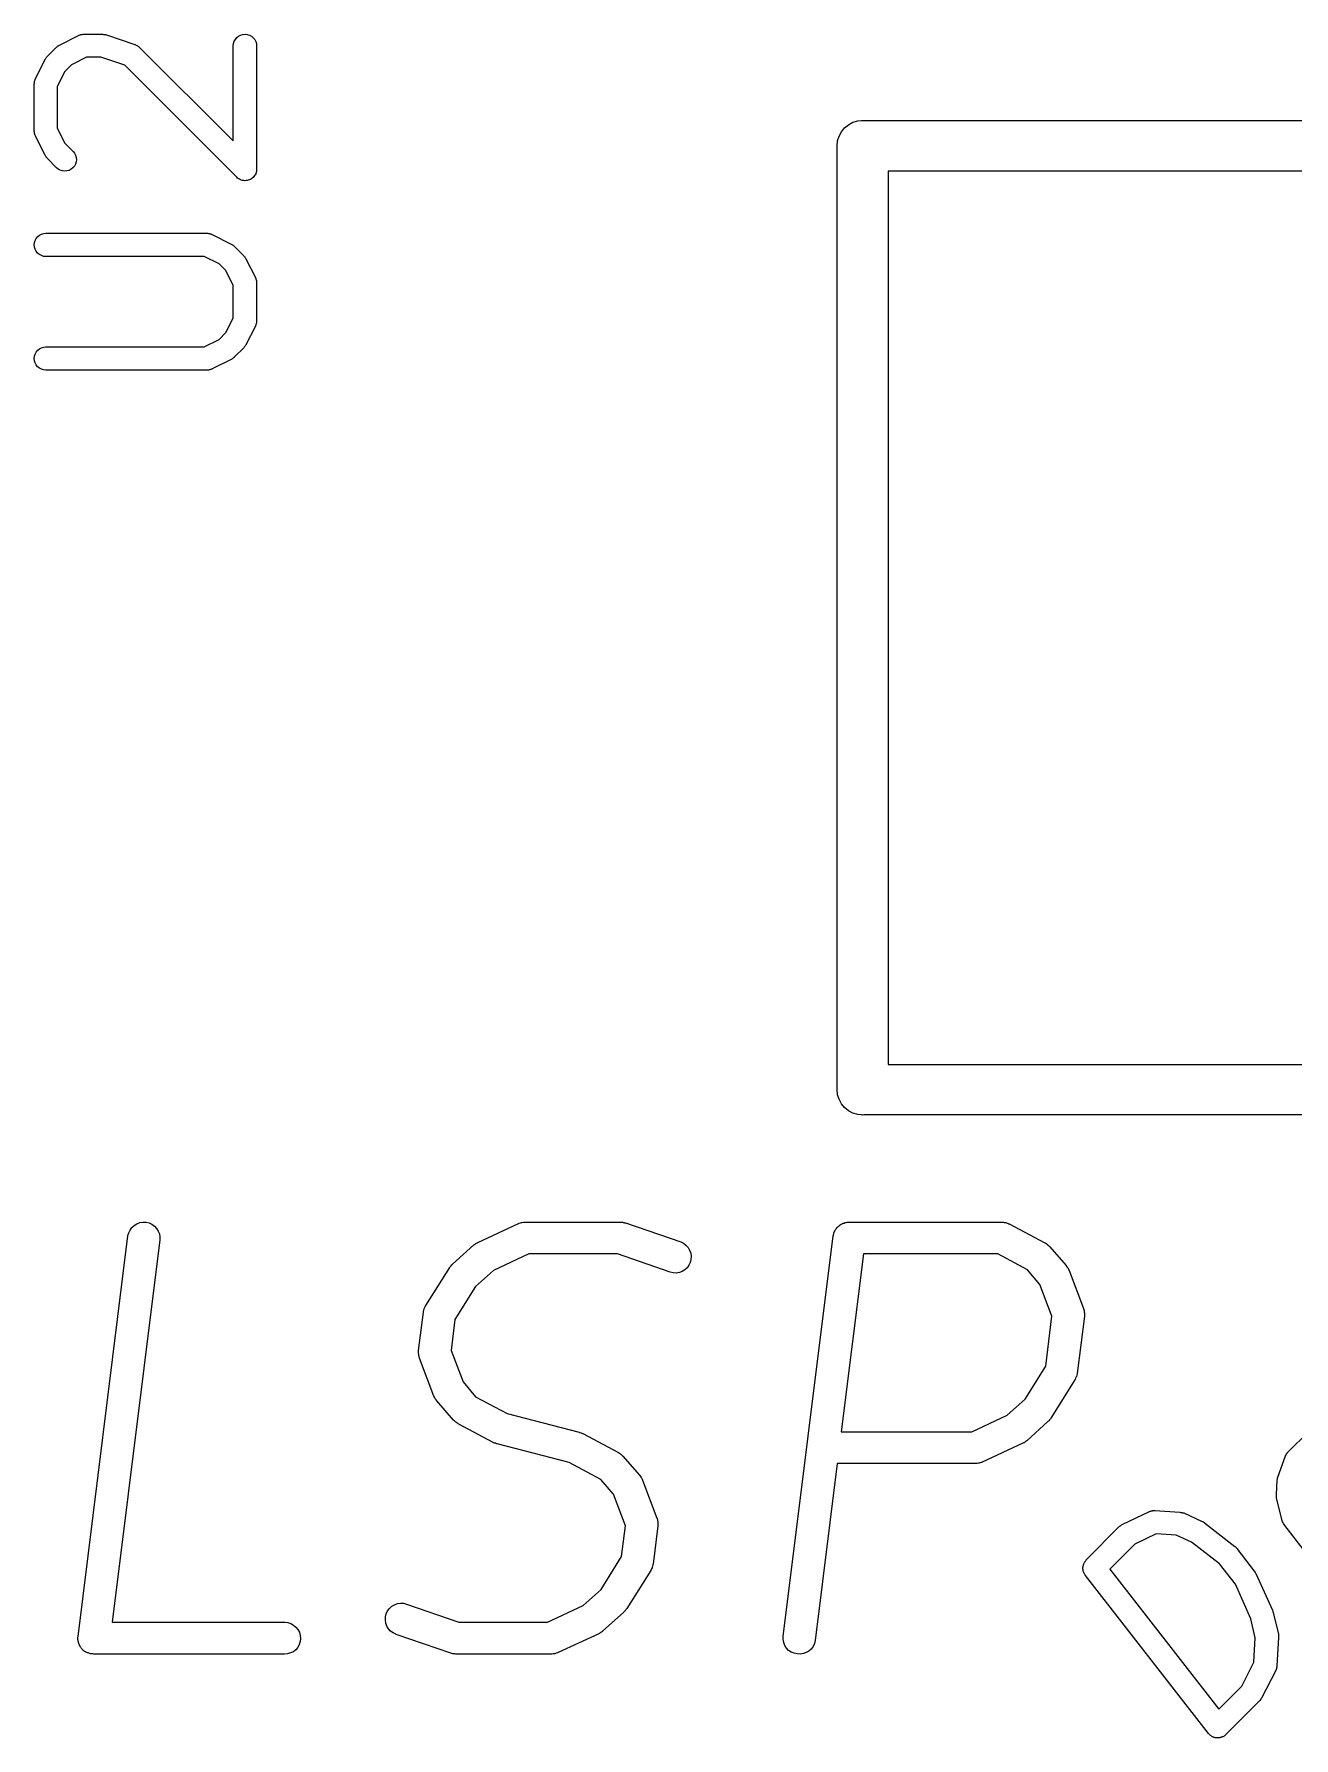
# Model space of a CAD drawing. Extents: x 122.2 to 176.2, y -122.3 to -87.7.
# Drawn here: x 149.69 to 153.48, y -115.31 to -110.17 of the extents above; entities that cross this region are included whole.
import ezdxf

# ---------------------------------------------------------------- set-up
doc = ezdxf.new("R2010")
doc.units = 0
doc.layers.add('BLACK', color=7, linetype='CONTINUOUS')

msp = doc.modelspace()

# ---------------------------------------------------------------- linework, layer by layer
at = {"layer": 'BLACK', "linetype": 'CONTINUOUS'}
for p, q in [((149.725, -110.237), (149.754, -110.208)), ((149.754, -110.208), (149.756, -110.207)), ((149.754, -110.208), (149.754, -110.208)), ((149.756, -110.207), (149.757, -110.205)), ((149.757, -110.205), (149.758, -110.204)), ((149.758, -110.204), (149.76, -110.204)), ((149.76, -110.204), (149.761, -110.203)), ((149.761, -110.203), (149.763, -110.202)), ((149.763, -110.202), (149.82, -110.173)), ((149.82, -110.173), (149.821, -110.172)), ((149.82, -110.173), (149.82, -110.173)), ((149.821, -110.172), (149.822, -110.172)), ((149.822, -110.172), (149.825, -110.171)), ((149.825, -110.171), (149.827, -110.17)), ((149.827, -110.17), (149.828, -110.17)), ((149.828, -110.17), (149.829, -110.17)), ((149.829, -110.17), (149.831, -110.17)), ((149.831, -110.17), (149.834, -110.169)), ((149.834, -110.169), (149.835, -110.169)), ((149.835, -110.169), (149.836, -110.169)), ((149.836, -110.169), (149.893, -110.169)), ((149.893, -110.169), (149.895, -110.17)), ((149.893, -110.169), (149.893, -110.169)), ((149.895, -110.17), (149.897, -110.17)), ((149.897, -110.17), (149.899, -110.17)), ((149.899, -110.17), (149.9, -110.17)), ((149.9, -110.17), (149.902, -110.171)), ((149.902, -110.171), (149.904, -110.171)), ((149.904, -110.171), (149.99, -110.2)), ((149.99, -110.2), (149.99, -110.2)), ((149.99, -110.2), (149.991, -110.2)), ((149.991, -110.2), (149.992, -110.201)), ((149.992, -110.201), (149.994, -110.202)), ((149.994, -110.202), (149.996, -110.203)), ((149.996, -110.203), (149.997, -110.203)), ((149.997, -110.203), (149.998, -110.204)), ((149.998, -110.204), (150, -110.205)), ((150, -110.205), (150.002, -110.207)), ((150.002, -110.207), (150.003, -110.207)), ((150.003, -110.207), (150.003, -110.208)), ((150.003, -110.208), (150.286, -110.491)), ((150.286, -110.204), (150.287, -110.197)), ((150.286, -110.491), (150.286, -110.204)), ((150.286, -110.204), (150.286, -110.204)), ((150.287, -110.197), (150.289, -110.19)), ((150.289, -110.19), (150.293, -110.185)), ((150.293, -110.185), (150.297, -110.179)), ((150.297, -110.179), (150.302, -110.175)), ((150.302, -110.175), (150.308, -110.172)), ((150.308, -110.172), (150.315, -110.17)), ((150.315, -110.17), (150.322, -110.169)), ((150.322, -110.169), (150.328, -110.17)), ((150.328, -110.17), (150.335, -110.172)), ((150.335, -110.172), (150.341, -110.175)), ((150.341, -110.175), (150.346, -110.18)), ((150.346, -110.18), (150.351, -110.185)), ((150.351, -110.185), (150.354, -110.191)), ((150.354, -110.191), (150.356, -110.197)), ((150.356, -110.197), (150.356, -110.204)), ((150.356, -110.204), (150.356, -110.576)), ((149.69, -110.303), (149.719, -110.246)), ((149.719, -110.245), (149.72, -110.244)), ((149.719, -110.246), (149.719, -110.245)), ((149.72, -110.244), (149.721, -110.242)), ((149.721, -110.242), (149.722, -110.241)), ((149.722, -110.241), (149.723, -110.24)), ((149.723, -110.24), (149.724, -110.238)), ((149.724, -110.238), (149.725, -110.237)), ((149.799, -110.262), (149.779, -110.282)), ((149.844, -110.239), (149.799, -110.262)), ((149.887, -110.239), (149.844, -110.239)), ((149.96, -110.263), (149.887, -110.239)), ((150.297, -110.6), (149.96, -110.263)), ((149.686, -110.318), (149.687, -110.317)), ((149.686, -110.319), (149.686, -110.318)), ((149.686, -110.461), (149.686, -110.319)), ((149.687, -110.311), (149.688, -110.31)), ((149.687, -110.314), (149.687, -110.311)), ((149.687, -110.316), (149.687, -110.314)), ((149.687, -110.317), (149.687, -110.316)), ((149.688, -110.309), (149.689, -110.307)), ((149.688, -110.31), (149.688, -110.309)), ((149.689, -110.305), (149.69, -110.304)), ((149.689, -110.307), (149.689, -110.305)), ((149.69, -110.304), (149.69, -110.303)), ((149.779, -110.282), (149.756, -110.327)), ((149.756, -110.327), (149.756, -110.453)), ((149.687, -110.462), (149.686, -110.461)), ((149.686, -110.463), (149.687, -110.462)), ((149.687, -110.466), (149.686, -110.463)), ((149.687, -110.468), (149.687, -110.466)), ((149.687, -110.469), (149.687, -110.468)), ((149.688, -110.47), (149.687, -110.469)), ((149.688, -110.472), (149.688, -110.47)), ((149.689, -110.475), (149.688, -110.472)), ((149.69, -110.476), (149.689, -110.475)), ((149.756, -110.453), (149.779, -110.498)), ((152.113, -110.477), (152.12, -110.464)), ((152.12, -110.464), (152.129, -110.452)), ((152.129, -110.452), (152.141, -110.443)), ((152.141, -110.443), (152.154, -110.435)), ((152.154, -110.435), (152.169, -110.431)), ((152.169, -110.431), (152.18, -110.43)), ((152.18, -110.43), (152.183, -110.43)), ((152.183, -110.43), (152.187, -110.43)), ((152.187, -110.43), (156.955, -110.43)), ((149.69, -110.477), (149.69, -110.476)), ((149.719, -110.534), (149.69, -110.477)), ((149.69, -110.477), (149.69, -110.477)), ((149.779, -110.498), (149.803, -110.522)), ((149.803, -110.522), (149.804, -110.523)), ((149.804, -110.523), (149.808, -110.528)), ((152.107, -110.506), (152.108, -110.491)), ((152.107, -110.51), (152.107, -110.506)), ((152.107, -113.347), (152.107, -110.51)), ((152.108, -110.491), (152.113, -110.477)), ((149.72, -110.536), (149.719, -110.534)), ((149.721, -110.538), (149.72, -110.536)), ((149.722, -110.539), (149.721, -110.538)), ((149.722, -110.54), (149.722, -110.539)), ((149.724, -110.541), (149.722, -110.54)), ((149.725, -110.543), (149.724, -110.541)), ((149.754, -110.572), (149.725, -110.543)), ((149.725, -110.543), (149.725, -110.543)), ((149.759, -110.576), (149.754, -110.572)), ((149.765, -110.579), (149.759, -110.576)), ((149.798, -110.576), (149.792, -110.58)), ((149.803, -110.572), (149.798, -110.576)), ((149.808, -110.567), (149.803, -110.572)), ((149.808, -110.528), (149.811, -110.534)), ((149.811, -110.561), (149.808, -110.567)), ((149.811, -110.534), (149.813, -110.541)), ((149.813, -110.554), (149.811, -110.561)), ((149.813, -110.541), (149.814, -110.548)), ((149.814, -110.548), (149.813, -110.554)), ((150.356, -110.576), (150.356, -110.576)), ((150.356, -110.576), (150.356, -110.579)), ((149.772, -110.581), (149.765, -110.579)), ((149.778, -110.582), (149.772, -110.581)), ((149.785, -110.581), (149.778, -110.582)), ((149.792, -110.58), (149.785, -110.581)), ((150.299, -110.603), (150.297, -110.6)), ((150.302, -110.605), (150.299, -110.603)), ((150.305, -110.606), (150.302, -110.605)), ((150.302, -110.605), (150.302, -110.605)), ((150.302, -110.605), (150.302, -110.605)), ((150.308, -110.608), (150.305, -110.606)), ((150.311, -110.609), (150.308, -110.608)), ((150.308, -110.608), (150.308, -110.608)), ((150.308, -110.608), (150.308, -110.608)), ((150.314, -110.61), (150.311, -110.609)), ((150.315, -110.61), (150.314, -110.61)), ((150.314, -110.61), (150.314, -110.61)), ((150.318, -110.61), (150.315, -110.61)), ((150.321, -110.611), (150.318, -110.61)), ((150.325, -110.61), (150.321, -110.611)), ((150.321, -110.611), (150.321, -110.611)), ((150.321, -110.611), (150.321, -110.611)), ((150.328, -110.61), (150.325, -110.61)), ((150.331, -110.609), (150.328, -110.61)), ((150.328, -110.61), (150.328, -110.61)), ((150.328, -110.61), (150.328, -110.61)), ((150.335, -110.608), (150.331, -110.609)), ((150.338, -110.607), (150.335, -110.608)), ((150.335, -110.608), (150.335, -110.608)), ((150.335, -110.608), (150.335, -110.608)), ((150.341, -110.605), (150.338, -110.607)), ((150.343, -110.603), (150.341, -110.605)), ((150.341, -110.605), (150.341, -110.605)), ((150.341, -110.605), (150.341, -110.605)), ((150.346, -110.601), (150.343, -110.603)), ((150.348, -110.598), (150.346, -110.601)), ((150.346, -110.601), (150.346, -110.601)), ((150.346, -110.601), (150.346, -110.601)), ((150.35, -110.595), (150.348, -110.598)), ((150.352, -110.593), (150.35, -110.595)), ((150.35, -110.595), (150.35, -110.595)), ((150.35, -110.595), (150.35, -110.595)), ((150.354, -110.59), (150.352, -110.593)), ((150.355, -110.586), (150.354, -110.589)), ((150.354, -110.589), (150.354, -110.589)), ((150.354, -110.589), (150.354, -110.59)), ((150.356, -110.583), (150.355, -110.586)), ((150.356, -110.579), (150.356, -110.583)), ((150.356, -110.583), (150.356, -110.583)), ((150.356, -110.583), (150.356, -110.583)), ((152.26, -110.582), (152.26, -113.275)), ((156.883, -110.582), (152.26, -110.582)), ((149.692, -110.785), (149.697, -110.779)), ((149.697, -110.779), (149.702, -110.775)), ((149.702, -110.775), (149.708, -110.772)), ((149.708, -110.772), (149.715, -110.77)), ((149.715, -110.77), (149.721, -110.769)), ((149.721, -110.769), (150.207, -110.769)), ((150.207, -110.769), (150.208, -110.769)), ((150.208, -110.769), (150.209, -110.769)), ((150.209, -110.769), (150.21, -110.769)), ((150.21, -110.769), (150.212, -110.77)), ((150.212, -110.77), (150.214, -110.77)), ((150.214, -110.77), (150.215, -110.77)), ((150.215, -110.77), (150.216, -110.771)), ((150.216, -110.771), (150.219, -110.771)), ((150.219, -110.771), (150.221, -110.772)), ((150.221, -110.772), (150.222, -110.773)), ((150.222, -110.773), (150.223, -110.773)), ((150.223, -110.773), (150.28, -110.802)), ((149.686, -110.804), (149.687, -110.797)), ((149.687, -110.811), (149.686, -110.804)), ((149.687, -110.797), (149.689, -110.791)), ((149.689, -110.817), (149.687, -110.811)), ((149.689, -110.791), (149.692, -110.785)), ((149.692, -110.823), (149.689, -110.817)), ((149.696, -110.829), (149.692, -110.823)), ((149.702, -110.833), (149.696, -110.829)), ((149.708, -110.836), (149.702, -110.833)), ((150.28, -110.802), (150.28, -110.802)), ((150.28, -110.802), (150.282, -110.803)), ((150.282, -110.803), (150.284, -110.804)), ((150.284, -110.804), (150.285, -110.805)), ((150.285, -110.805), (150.286, -110.805)), ((150.286, -110.805), (150.288, -110.807)), ((150.288, -110.807), (150.289, -110.808)), ((150.289, -110.808), (150.318, -110.837)), ((149.714, -110.839), (149.708, -110.836)), ((149.721, -110.839), (149.714, -110.839)), ((150.199, -110.839), (149.721, -110.839)), ((149.721, -110.839), (149.721, -110.839)), ((150.244, -110.862), (150.199, -110.839)), ((150.264, -110.882), (150.244, -110.862)), ((150.286, -110.927), (150.264, -110.882)), ((150.318, -110.837), (150.318, -110.837)), ((150.318, -110.837), (150.319, -110.839)), ((150.319, -110.839), (150.321, -110.84)), ((150.321, -110.84), (150.321, -110.841)), ((150.321, -110.841), (150.322, -110.842)), ((150.322, -110.842), (150.323, -110.844)), ((150.323, -110.844), (150.324, -110.846)), ((150.324, -110.846), (150.353, -110.903)), ((150.286, -111.025), (150.286, -110.927)), ((150.353, -110.903), (150.353, -110.903)), ((150.353, -110.903), (150.353, -110.904)), ((150.353, -110.904), (150.354, -110.905)), ((150.354, -110.905), (150.354, -110.908)), ((150.354, -110.908), (150.355, -110.91)), ((150.355, -110.91), (150.355, -110.911)), ((150.355, -110.911), (150.356, -110.912)), ((150.356, -110.912), (150.356, -110.914)), ((150.356, -110.914), (150.356, -110.917)), ((150.356, -110.917), (150.356, -110.918)), ((150.356, -110.918), (150.356, -110.919)), ((150.356, -110.919), (150.356, -111.033)), ((150.264, -111.069), (150.286, -111.025)), ((150.356, -111.04), (150.355, -111.041)), ((150.356, -111.033), (150.356, -111.033)), ((150.356, -111.033), (150.356, -111.034)), ((150.356, -111.034), (150.356, -111.035)), ((150.356, -111.035), (150.356, -111.038)), ((150.356, -111.038), (150.356, -111.04)), ((150.199, -111.112), (150.244, -111.09)), ((150.244, -111.09), (150.264, -111.069)), ((150.353, -111.049), (150.324, -111.106)), ((150.354, -111.047), (150.353, -111.048)), ((150.353, -111.048), (150.353, -111.049)), ((150.355, -111.042), (150.354, -111.044)), ((150.354, -111.044), (150.354, -111.047)), ((150.355, -111.041), (150.355, -111.042)), ((149.686, -111.147), (149.687, -111.14)), ((149.687, -111.14), (149.689, -111.134)), ((149.689, -111.134), (149.692, -111.128)), ((149.692, -111.128), (149.697, -111.122)), ((149.697, -111.122), (149.702, -111.118)), ((149.702, -111.118), (149.708, -111.115)), ((149.708, -111.115), (149.715, -111.113)), ((149.715, -111.113), (149.721, -111.112)), ((149.721, -111.112), (150.199, -111.112)), ((150.318, -111.115), (150.289, -111.143)), ((150.289, -111.143), (150.289, -111.144)), ((150.319, -111.113), (150.318, -111.115)), ((150.32, -111.112), (150.319, -111.113)), ((150.321, -111.111), (150.32, -111.112)), ((150.322, -111.109), (150.321, -111.111)), ((150.323, -111.108), (150.322, -111.109)), ((150.324, -111.106), (150.323, -111.108)), ((150.324, -111.106), (150.324, -111.106)), ((149.687, -111.154), (149.686, -111.147)), ((149.689, -111.16), (149.687, -111.154)), ((149.692, -111.166), (149.689, -111.16)), ((149.696, -111.172), (149.692, -111.166)), ((149.702, -111.176), (149.696, -111.172)), ((149.708, -111.179), (149.702, -111.176)), ((149.714, -111.181), (149.708, -111.179)), ((149.721, -111.182), (149.714, -111.181)), ((150.207, -111.182), (149.721, -111.182)), ((149.721, -111.182), (149.721, -111.182)), ((150.208, -111.182), (150.207, -111.182)), ((150.209, -111.182), (150.208, -111.182)), ((150.212, -111.182), (150.209, -111.182)), ((150.214, -111.181), (150.212, -111.182)), ((150.215, -111.181), (150.214, -111.181)), ((150.216, -111.181), (150.215, -111.181)), ((150.218, -111.18), (150.216, -111.181)), ((150.22, -111.18), (150.218, -111.18)), ((150.221, -111.179), (150.22, -111.18)), ((150.222, -111.179), (150.221, -111.179)), ((150.223, -111.178), (150.222, -111.179)), ((150.28, -111.15), (150.223, -111.178)), ((150.282, -111.149), (150.28, -111.15)), ((150.283, -111.148), (150.282, -111.149)), ((150.284, -111.147), (150.283, -111.148)), ((150.286, -111.146), (150.284, -111.147)), ((150.287, -111.145), (150.286, -111.146)), ((150.289, -111.144), (150.287, -111.145)), ((152.26, -113.275), (156.882, -113.275)), ((152.107, -113.351), (152.107, -113.347)), ((152.108, -113.366), (152.107, -113.351)), ((152.113, -113.38), (152.108, -113.366)), ((152.12, -113.394), (152.113, -113.38)), ((152.129, -113.405), (152.12, -113.394)), ((152.141, -113.415), (152.129, -113.405)), ((152.154, -113.422), (152.141, -113.415)), ((152.169, -113.426), (152.154, -113.422)), ((152.18, -113.427), (152.169, -113.426)), ((152.183, -113.428), (152.18, -113.427)), ((152.187, -113.427), (152.183, -113.428)), ((156.955, -113.427), (152.187, -113.427)), ((149.981, -113.766), (149.988, -113.76)), ((149.988, -113.76), (149.996, -113.755)), ((149.996, -113.755), (150.005, -113.751)), ((150.005, -113.751), (150.014, -113.75)), ((150.014, -113.75), (150.024, -113.75)), ((150.024, -113.75), (150.033, -113.752)), ((150.033, -113.752), (150.041, -113.756)), ((150.041, -113.756), (150.049, -113.762)), ((150.049, -113.762), (150.055, -113.769)), ((151.024, -113.812), (151.146, -113.754)), ((151.146, -113.754), (151.146, -113.754)), ((151.146, -113.754), (151.147, -113.754)), ((151.147, -113.754), (151.148, -113.753)), ((151.148, -113.753), (151.152, -113.752)), ((151.152, -113.752), (151.155, -113.751)), ((151.155, -113.751), (151.156, -113.751)), ((151.156, -113.751), (151.157, -113.751)), ((151.157, -113.751), (151.161, -113.75)), ((151.161, -113.75), (151.165, -113.75)), ((151.165, -113.75), (151.165, -113.75)), ((151.165, -113.75), (151.166, -113.75)), ((151.166, -113.75), (151.454, -113.75)), ((151.454, -113.75), (151.457, -113.75)), ((151.454, -113.75), (151.454, -113.75)), ((151.457, -113.75), (151.46, -113.75)), ((151.46, -113.75), (151.462, -113.751)), ((151.462, -113.751), (151.464, -113.751)), ((151.464, -113.751), (151.466, -113.752)), ((151.466, -113.752), (151.469, -113.752)), ((151.469, -113.752), (151.635, -113.81)), ((152.109, -113.764), (152.111, -113.762)), ((152.111, -113.762), (152.114, -113.76)), ((152.114, -113.76), (152.115, -113.759)), ((152.115, -113.759), (152.116, -113.758)), ((152.116, -113.758), (152.119, -113.756)), ((152.119, -113.756), (152.122, -113.755)), ((152.122, -113.755), (152.123, -113.754)), ((152.123, -113.754), (152.125, -113.753)), ((152.125, -113.753), (152.128, -113.753)), ((152.128, -113.753), (152.131, -113.751)), ((152.131, -113.751), (152.132, -113.751)), ((152.132, -113.751), (152.134, -113.751)), ((152.134, -113.751), (152.137, -113.75)), ((152.137, -113.75), (152.14, -113.75)), ((152.14, -113.75), (152.141, -113.75)), ((152.141, -113.75), (152.143, -113.75)), ((152.143, -113.75), (152.603, -113.75)), ((152.603, -113.75), (152.605, -113.75)), ((152.603, -113.75), (152.603, -113.75)), ((152.605, -113.75), (152.607, -113.75)), ((152.607, -113.75), (152.61, -113.751)), ((152.61, -113.751), (152.613, -113.751)), ((152.613, -113.751), (152.615, -113.751)), ((152.615, -113.751), (152.617, -113.752)), ((152.617, -113.752), (152.619, -113.753)), ((152.619, -113.753), (152.622, -113.754)), ((152.622, -113.754), (152.623, -113.755)), ((152.623, -113.755), (152.625, -113.755)), ((152.625, -113.755), (152.733, -113.813)), ((149.819, -114.999), (149.969, -113.792)), ((150.065, -113.804), (149.921, -114.956)), ((149.969, -113.791), (149.972, -113.782)), ((149.969, -113.792), (149.969, -113.791)), ((149.972, -113.782), (149.976, -113.774)), ((149.976, -113.774), (149.981, -113.766)), ((150.055, -113.769), (150.06, -113.777)), ((150.06, -113.777), (150.064, -113.785)), ((150.064, -113.785), (150.065, -113.795)), ((150.065, -113.795), (150.065, -113.804)), ((151.02, -113.814), (151.022, -113.813)), ((151.022, -113.813), (151.024, -113.812)), ((151.635, -113.81), (151.635, -113.81)), ((151.635, -113.81), (151.644, -113.814)), ((151.944, -114.999), (152.095, -113.792)), ((152.095, -113.791), (152.096, -113.79)), ((152.095, -113.792), (152.095, -113.791)), ((152.096, -113.788), (152.097, -113.785)), ((152.096, -113.79), (152.096, -113.788)), ((152.097, -113.782), (152.098, -113.781)), ((152.097, -113.785), (152.097, -113.782)), ((152.098, -113.779), (152.1, -113.777)), ((152.098, -113.781), (152.098, -113.779)), ((152.1, -113.777), (152.101, -113.774)), ((152.101, -113.774), (152.102, -113.772)), ((152.102, -113.772), (152.103, -113.771)), ((152.103, -113.771), (152.105, -113.769)), ((152.105, -113.769), (152.107, -113.766)), ((152.107, -113.766), (152.108, -113.765)), ((152.108, -113.765), (152.109, -113.764)), ((152.733, -113.813), (152.734, -113.813)), ((152.734, -113.813), (152.737, -113.815)), ((150.947, -113.877), (151.012, -113.819)), ((151.012, -113.819), (151.013, -113.819)), ((151.013, -113.819), (151.014, -113.818)), ((151.014, -113.818), (151.016, -113.817)), ((151.016, -113.817), (151.018, -113.815)), ((151.018, -113.815), (151.02, -113.814)), ((151.177, -113.846), (151.071, -113.896)), ((151.445, -113.846), (151.177, -113.846)), ((151.603, -113.901), (151.445, -113.846)), ((151.644, -113.814), (151.651, -113.82)), ((151.651, -113.82), (151.658, -113.827)), ((151.658, -113.827), (151.662, -113.835)), ((151.662, -113.835), (151.666, -113.844)), ((151.666, -113.863), (151.664, -113.872)), ((151.666, -113.844), (151.667, -113.853)), ((151.667, -113.853), (151.666, -113.863)), ((152.186, -113.846), (152.119, -114.382)), ((152.591, -113.846), (152.186, -113.846)), ((152.68, -113.894), (152.591, -113.846)), ((152.737, -113.815), (152.74, -113.817)), ((152.74, -113.817), (152.741, -113.818)), ((152.741, -113.818), (152.741, -113.819)), ((152.741, -113.819), (152.744, -113.821)), ((152.744, -113.821), (152.747, -113.824)), ((152.747, -113.824), (152.797, -113.881)), ((150.867, -114.002), (150.939, -113.887)), ((150.939, -113.887), (150.94, -113.885)), ((150.939, -113.887), (150.939, -113.887)), ((150.94, -113.885), (150.941, -113.884)), ((150.941, -113.884), (150.943, -113.882)), ((150.943, -113.882), (150.945, -113.879)), ((150.945, -113.879), (150.946, -113.878)), ((150.946, -113.878), (150.947, -113.877)), ((151.071, -113.896), (151.017, -113.944)), ((151.612, -113.903), (151.603, -113.901)), ((151.621, -113.904), (151.612, -113.903)), ((151.631, -113.902), (151.621, -113.904)), ((151.64, -113.899), (151.631, -113.902)), ((151.648, -113.894), (151.64, -113.899)), ((151.655, -113.888), (151.648, -113.894)), ((151.66, -113.88), (151.655, -113.888)), ((151.664, -113.872), (151.66, -113.88)), ((152.718, -113.938), (152.68, -113.894)), ((152.797, -113.881), (152.797, -113.882)), ((152.797, -113.882), (152.799, -113.885)), ((152.799, -113.885), (152.802, -113.888)), ((152.802, -113.888), (152.802, -113.889)), ((152.802, -113.889), (152.803, -113.889)), ((152.803, -113.889), (152.804, -113.893)), ((152.804, -113.893), (152.806, -113.896)), ((152.806, -113.896), (152.849, -114.011)), ((151.017, -113.944), (150.954, -114.044)), ((152.754, -114.034), (152.718, -113.938)), ((150.86, -114.02), (150.861, -114.016)), ((150.861, -114.016), (150.862, -114.012)), ((150.862, -114.012), (150.862, -114.011)), ((150.862, -114.011), (150.863, -114.011)), ((150.863, -114.011), (150.864, -114.007)), ((150.864, -114.007), (150.866, -114.003)), ((150.866, -114.003), (150.867, -114.003)), ((150.867, -114.003), (150.867, -114.002)), ((152.849, -114.011), (152.849, -114.012)), ((152.849, -114.012), (152.85, -114.013)), ((152.85, -114.013), (152.85, -114.015)), ((152.85, -114.015), (152.851, -114.018)), ((152.851, -114.018), (152.851, -114.021)), ((150.845, -114.137), (150.86, -114.022)), ((150.86, -114.021), (150.86, -114.02)), ((150.86, -114.022), (150.86, -114.021)), ((150.86, -114.021), (150.86, -114.021)), ((150.954, -114.044), (150.943, -114.137)), ((152.736, -114.184), (152.754, -114.034)), ((152.852, -114.034), (152.83, -114.206)), ((152.851, -114.021), (152.851, -114.023)), ((152.851, -114.023), (152.852, -114.024)), ((152.852, -114.024), (152.852, -114.027)), ((152.852, -114.027), (152.852, -114.03)), ((152.852, -114.03), (152.852, -114.032)), ((152.852, -114.032), (152.852, -114.034)), ((150.845, -114.139), (150.845, -114.137)), ((150.845, -114.141), (150.845, -114.139)), ((150.845, -114.143), (150.845, -114.141)), ((150.845, -114.146), (150.845, -114.143)), ((150.846, -114.148), (150.845, -114.146)), ((150.846, -114.15), (150.846, -114.148)), ((150.846, -114.153), (150.846, -114.15)), ((150.847, -114.155), (150.846, -114.153)), ((150.847, -114.157), (150.847, -114.155)), ((150.848, -114.159), (150.847, -114.157)), ((150.848, -114.16), (150.848, -114.159)), ((150.891, -114.275), (150.848, -114.16)), ((150.943, -114.137), (150.979, -114.232)), ((152.673, -114.284), (152.736, -114.184)), ((152.825, -114.221), (152.824, -114.225)), ((152.827, -114.217), (152.825, -114.221)), ((152.828, -114.216), (152.827, -114.217)), ((152.827, -114.217), (152.827, -114.217)), ((152.829, -114.212), (152.828, -114.216)), ((152.83, -114.208), (152.829, -114.212)), ((152.83, -114.206), (152.83, -114.207)), ((152.83, -114.207), (152.83, -114.208)), ((152.83, -114.208), (152.83, -114.208)), ((150.893, -114.278), (150.891, -114.275)), ((150.979, -114.232), (151.017, -114.277)), ((152.823, -114.226), (152.751, -114.341)), ((152.824, -114.225), (152.823, -114.225)), ((152.823, -114.225), (152.823, -114.226)), ((150.894, -114.281), (150.893, -114.278)), ((150.895, -114.282), (150.894, -114.281)), ((150.895, -114.283), (150.895, -114.282)), ((150.898, -114.286), (150.895, -114.283)), ((150.9, -114.289), (150.898, -114.286)), ((150.95, -114.347), (150.9, -114.289)), ((150.9, -114.289), (150.9, -114.289)), ((151.017, -114.277), (151.112, -114.327)), ((151.112, -114.327), (151.329, -114.383)), ((152.619, -114.332), (152.673, -114.284)), ((150.953, -114.349), (150.95, -114.347)), ((150.956, -114.352), (150.953, -114.349)), ((150.957, -114.353), (150.956, -114.352)), ((150.96, -114.355), (150.957, -114.353)), ((150.957, -114.353), (150.957, -114.353)), ((150.963, -114.357), (150.96, -114.355)), ((150.964, -114.358), (150.963, -114.357)), ((151.072, -114.415), (150.964, -114.358)), ((152.513, -114.382), (152.619, -114.332)), ((152.742, -114.351), (152.678, -114.409)), ((152.744, -114.35), (152.742, -114.351)), ((152.745, -114.349), (152.744, -114.35)), ((152.747, -114.346), (152.745, -114.349)), ((152.749, -114.344), (152.747, -114.346)), ((152.75, -114.343), (152.749, -114.344)), ((152.751, -114.341), (152.75, -114.343)), ((152.751, -114.341), (152.751, -114.341)), ((151.073, -114.416), (151.072, -114.415)), ((151.072, -114.415), (151.072, -114.415)), ((151.077, -114.417), (151.073, -114.416)), ((151.08, -114.419), (151.077, -114.417)), ((151.081, -114.419), (151.08, -114.419)), ((151.082, -114.419), (151.081, -114.419)), ((151.299, -114.475), (151.082, -114.419)), ((151.082, -114.419), (151.082, -114.419)), ((151.329, -114.383), (151.33, -114.383)), ((151.33, -114.383), (151.33, -114.384)), ((151.33, -114.384), (151.331, -114.384)), ((151.331, -114.384), (151.335, -114.385)), ((151.335, -114.385), (151.339, -114.387)), ((151.339, -114.387), (151.339, -114.387)), ((151.339, -114.387), (151.34, -114.387)), ((151.34, -114.387), (151.448, -114.445)), ((152.119, -114.382), (152.513, -114.382)), ((152.666, -114.416), (152.544, -114.474)), ((152.668, -114.415), (152.666, -114.416)), ((152.67, -114.415), (152.668, -114.415)), ((152.672, -114.413), (152.67, -114.415)), ((152.674, -114.411), (152.672, -114.413)), ((152.676, -114.41), (152.674, -114.411)), ((152.677, -114.409), (152.676, -114.41)), ((152.678, -114.409), (152.677, -114.409)), ((153.466, -114.443), (153.527, -114.382)), ((151.394, -114.526), (151.299, -114.475)), ((151.448, -114.445), (151.448, -114.445)), ((151.448, -114.445), (151.451, -114.447)), ((151.451, -114.447), (151.454, -114.449)), ((151.454, -114.449), (151.455, -114.45)), ((151.455, -114.45), (151.456, -114.451)), ((151.456, -114.451), (151.458, -114.453)), ((151.458, -114.453), (151.461, -114.456)), ((151.461, -114.456), (151.511, -114.513)), ((152.107, -114.478), (152.04, -115.011)), ((152.524, -114.478), (152.107, -114.478)), ((152.525, -114.478), (152.524, -114.478)), ((152.524, -114.478), (152.524, -114.478)), ((152.529, -114.478), (152.525, -114.478)), ((152.533, -114.477), (152.529, -114.478)), ((152.534, -114.477), (152.533, -114.477)), ((152.535, -114.477), (152.534, -114.477)), ((152.538, -114.476), (152.535, -114.477)), ((152.542, -114.475), (152.538, -114.476)), ((152.543, -114.474), (152.542, -114.475)), ((152.544, -114.474), (152.543, -114.474)), ((152.544, -114.474), (152.544, -114.474)), ((153.435, -114.519), (153.458, -114.455)), ((153.458, -114.455), (153.458, -114.454)), ((153.458, -114.454), (153.459, -114.454)), ((153.458, -114.455), (153.458, -114.455)), ((153.459, -114.454), (153.46, -114.451)), ((153.46, -114.451), (153.461, -114.449)), ((153.461, -114.449), (153.461, -114.448)), ((153.461, -114.448), (153.462, -114.448)), ((153.462, -114.448), (153.464, -114.446)), ((153.464, -114.446), (153.465, -114.443)), ((153.465, -114.443), (153.466, -114.443)), ((153.466, -114.443), (153.466, -114.443)), ((151.433, -114.57), (151.394, -114.526)), ((151.511, -114.513), (151.512, -114.514)), ((151.512, -114.514), (151.514, -114.517)), ((151.514, -114.517), (151.516, -114.52)), ((151.516, -114.52), (151.517, -114.521)), ((151.517, -114.521), (151.517, -114.521)), ((151.517, -114.521), (151.519, -114.525)), ((151.519, -114.525), (151.52, -114.528)), ((151.52, -114.528), (151.563, -114.643)), ((153.431, -114.571), (153.433, -114.528)), ((153.433, -114.527), (153.434, -114.525)), ((153.433, -114.528), (153.433, -114.527)), ((153.433, -114.528), (153.433, -114.528)), ((153.434, -114.521), (153.435, -114.52)), ((153.434, -114.523), (153.434, -114.521)), ((153.434, -114.525), (153.434, -114.523)), ((153.435, -114.52), (153.435, -114.519)), ((151.469, -114.666), (151.433, -114.57)), ((153.431, -114.573), (153.431, -114.571)), ((153.431, -114.574), (153.431, -114.573)), ((153.431, -114.576), (153.431, -114.574)), ((153.431, -114.578), (153.431, -114.576)), ((153.431, -114.579), (153.431, -114.578)), ((153.431, -114.581), (153.431, -114.579)), ((153.447, -114.647), (153.431, -114.581)), ((153.431, -114.581), (153.431, -114.581)), ((152.968, -114.661), (153.046, -114.623)), ((153.046, -114.623), (153.047, -114.622)), ((153.047, -114.622), (153.049, -114.622)), ((153.049, -114.622), (153.05, -114.621)), ((153.05, -114.621), (153.052, -114.621)), ((153.052, -114.621), (153.053, -114.62)), ((153.053, -114.62), (153.055, -114.62)), ((153.055, -114.62), (153.057, -114.62)), ((153.057, -114.62), (153.058, -114.619)), ((153.058, -114.619), (153.06, -114.619)), ((153.06, -114.619), (153.062, -114.619)), ((153.062, -114.619), (153.064, -114.619)), ((153.064, -114.619), (153.14, -114.624)), ((153.14, -114.624), (153.14, -114.624)), ((153.14, -114.624), (153.143, -114.625)), ((153.143, -114.625), (153.145, -114.625)), ((153.145, -114.625), (153.146, -114.625)), ((153.146, -114.625), (153.147, -114.626)), ((153.147, -114.626), (153.149, -114.627)), ((153.149, -114.627), (153.152, -114.627)), ((153.152, -114.627), (153.207, -114.653)), ((151.457, -114.758), (151.469, -114.666)), ((151.566, -114.666), (151.552, -114.781)), ((151.563, -114.643), (151.564, -114.644)), ((151.564, -114.644), (151.564, -114.645)), ((151.564, -114.645), (151.565, -114.647)), ((151.565, -114.647), (151.565, -114.65)), ((151.565, -114.65), (151.566, -114.653)), ((151.566, -114.653), (151.566, -114.655)), ((151.566, -114.655), (151.566, -114.656)), ((151.566, -114.656), (151.566, -114.659)), ((151.566, -114.659), (151.566, -114.662)), ((151.566, -114.662), (151.566, -114.664)), ((151.566, -114.664), (151.566, -114.666)), ((152.857, -114.768), (152.958, -114.667)), ((152.958, -114.667), (152.959, -114.667)), ((152.959, -114.667), (152.961, -114.666)), ((152.961, -114.666), (152.962, -114.664)), ((152.962, -114.664), (152.963, -114.664)), ((152.963, -114.664), (152.964, -114.663)), ((152.964, -114.663), (152.966, -114.662)), ((152.966, -114.662), (152.968, -114.661)), ((153.207, -114.653), (153.208, -114.653)), ((153.208, -114.653), (153.208, -114.653)), ((153.208, -114.653), (153.209, -114.653)), ((153.209, -114.653), (153.211, -114.655)), ((153.211, -114.655), (153.214, -114.656)), ((153.214, -114.656), (153.214, -114.657)), ((153.214, -114.657), (153.214, -114.657)), ((153.214, -114.657), (153.305, -114.728)), ((153.447, -114.648), (153.447, -114.647)), ((153.447, -114.647), (153.447, -114.647)), ((153.448, -114.651), (153.447, -114.648)), ((153.449, -114.653), (153.448, -114.651)), ((153.449, -114.654), (153.449, -114.653)), ((153.451, -114.657), (153.449, -114.654)), ((153.449, -114.654), (153.449, -114.654)), ((153.452, -114.659), (153.451, -114.657)), ((153.453, -114.66), (153.452, -114.659)), ((153.453, -114.661), (153.453, -114.66)), ((153.453, -114.66), (153.453, -114.66)), ((153.559, -114.797), (153.453, -114.661)), ((153.004, -114.721), (152.929, -114.796)), ((153.068, -114.69), (153.004, -114.721)), ((153.129, -114.694), (153.068, -114.69)), ((153.175, -114.715), (153.129, -114.694)), ((153.259, -114.78), (153.175, -114.715)), ((153.305, -114.728), (153.306, -114.728)), ((153.306, -114.728), (153.306, -114.728)), ((153.306, -114.728), (153.307, -114.729)), ((153.307, -114.729), (153.309, -114.731)), ((153.309, -114.731), (153.311, -114.733)), ((153.311, -114.733), (153.311, -114.733)), ((153.311, -114.733), (153.311, -114.734)), ((153.311, -114.734), (153.364, -114.802)), ((151.395, -114.858), (151.457, -114.758)), ((151.55, -114.787), (151.549, -114.791)), ((151.551, -114.783), (151.55, -114.787)), ((151.552, -114.781), (151.551, -114.782)), ((151.551, -114.782), (151.551, -114.783)), ((151.552, -114.781), (151.552, -114.781)), ((152.847, -114.791), (152.848, -114.788)), ((152.848, -114.786), (152.849, -114.784)), ((152.848, -114.787), (152.848, -114.786)), ((152.848, -114.788), (152.848, -114.787)), ((152.849, -114.782), (152.85, -114.781)), ((152.849, -114.784), (152.849, -114.782)), ((152.85, -114.78), (152.851, -114.778)), ((152.85, -114.781), (152.85, -114.78)), ((152.851, -114.778), (152.852, -114.776)), ((152.852, -114.776), (152.853, -114.775)), ((152.853, -114.774), (152.855, -114.772)), ((152.853, -114.775), (152.853, -114.774)), ((152.855, -114.772), (152.856, -114.77)), ((152.856, -114.77), (152.857, -114.769)), ((152.857, -114.769), (152.857, -114.768)), ((153.307, -114.842), (153.259, -114.78)), ((151.545, -114.8), (151.473, -114.915)), ((151.547, -114.795), (151.545, -114.799)), ((151.545, -114.799), (151.545, -114.8)), ((151.545, -114.8), (151.545, -114.8)), ((151.549, -114.792), (151.547, -114.795)), ((151.549, -114.791), (151.549, -114.791)), ((151.549, -114.791), (151.549, -114.792)), ((152.847, -114.793), (152.847, -114.791)), ((152.847, -114.794), (152.847, -114.793)), ((152.847, -114.795), (152.847, -114.794)), ((152.848, -114.798), (152.847, -114.795)), ((152.848, -114.8), (152.848, -114.798)), ((152.848, -114.801), (152.848, -114.8)), ((152.848, -114.802), (152.848, -114.801)), ((152.849, -114.804), (152.848, -114.802)), ((152.85, -114.806), (152.849, -114.804)), ((152.85, -114.807), (152.85, -114.806)), ((152.851, -114.808), (152.85, -114.807)), ((152.852, -114.81), (152.851, -114.808)), ((152.853, -114.812), (152.852, -114.81)), ((152.854, -114.813), (152.853, -114.812)), ((152.854, -114.814), (152.854, -114.813)), ((152.855, -114.815), (152.854, -114.814)), ((153.226, -115.292), (152.855, -114.815)), ((152.929, -114.796), (153.257, -115.218)), ((153.364, -114.802), (153.365, -114.802)), ((153.365, -114.802), (153.365, -114.803)), ((153.365, -114.803), (153.365, -114.803)), ((153.365, -114.803), (153.367, -114.806)), ((153.367, -114.806), (153.368, -114.808)), ((153.368, -114.808), (153.368, -114.809)), ((153.368, -114.809), (153.369, -114.809)), ((153.369, -114.809), (153.419, -114.92)), ((151.341, -114.906), (151.395, -114.858)), ((153.354, -114.946), (153.307, -114.842)), ((150.745, -114.94), (150.747, -114.931)), ((150.745, -114.949), (150.745, -114.94)), ((150.747, -114.931), (150.751, -114.922)), ((150.751, -114.922), (150.757, -114.915)), ((150.757, -114.915), (150.764, -114.908)), ((150.764, -114.908), (150.772, -114.904)), ((150.772, -114.904), (150.781, -114.9)), ((150.781, -114.9), (150.79, -114.899)), ((150.79, -114.899), (150.8, -114.899)), ((150.8, -114.899), (150.809, -114.902)), ((150.809, -114.902), (150.966, -114.956)), ((151.234, -114.956), (151.341, -114.906)), ((151.464, -114.926), (151.399, -114.983)), ((151.465, -114.924), (151.464, -114.926)), ((151.467, -114.923), (151.465, -114.924)), ((151.468, -114.921), (151.467, -114.923)), ((151.47, -114.919), (151.468, -114.921)), ((151.471, -114.917), (151.47, -114.919)), ((151.473, -114.916), (151.471, -114.917)), ((151.473, -114.915), (151.473, -114.916)), ((153.419, -114.92), (153.419, -114.92)), ((153.419, -114.92), (153.42, -114.924)), ((153.42, -114.924), (153.421, -114.927)), ((153.421, -114.927), (153.437, -114.992)), ((149.921, -114.956), (150.441, -114.956)), ((150.441, -114.956), (150.442, -114.956)), ((150.442, -114.956), (150.451, -114.957)), ((150.451, -114.957), (150.46, -114.96)), ((150.46, -114.96), (150.468, -114.965)), ((150.468, -114.965), (150.475, -114.971)), ((150.475, -114.971), (150.481, -114.978)), ((150.481, -114.978), (150.486, -114.986)), ((150.486, -114.986), (150.488, -114.996)), ((150.746, -114.959), (150.745, -114.949)), ((150.749, -114.968), (150.746, -114.959)), ((150.754, -114.976), (150.749, -114.968)), ((150.76, -114.983), (150.754, -114.976)), ((150.768, -114.988), (150.76, -114.983)), ((150.776, -114.992), (150.768, -114.988)), ((150.777, -114.993), (150.776, -114.992)), ((150.942, -115.05), (150.777, -114.993)), ((150.966, -114.956), (151.234, -114.956)), ((151.388, -114.991), (151.266, -115.048)), ((151.39, -114.99), (151.388, -114.991)), ((151.391, -114.989), (151.39, -114.99)), ((151.394, -114.987), (151.391, -114.989)), ((151.396, -114.986), (151.394, -114.987)), ((151.397, -114.985), (151.396, -114.986)), ((151.399, -114.984), (151.397, -114.985)), ((151.399, -114.983), (151.399, -114.984)), ((153.367, -115.003), (153.354, -114.946)), ((153.437, -114.992), (153.437, -114.993)), ((153.437, -114.993), (153.437, -114.994)), ((153.437, -114.994), (153.437, -114.995)), ((153.437, -114.995), (153.437, -114.998)), ((149.818, -115.001), (149.819, -114.999)), ((149.818, -115.004), (149.818, -115.001)), ((149.818, -115.006), (149.818, -115.004)), ((149.818, -115.008), (149.818, -115.006)), ((149.819, -115.011), (149.818, -115.008)), ((149.819, -115.014), (149.819, -115.011)), ((149.82, -115.015), (149.819, -115.014)), ((149.82, -115.017), (149.82, -115.015)), ((149.821, -115.02), (149.82, -115.017)), ((149.822, -115.023), (149.821, -115.02)), ((149.823, -115.024), (149.822, -115.023)), ((149.823, -115.026), (149.823, -115.024)), ((149.825, -115.028), (149.823, -115.026)), ((149.826, -115.031), (149.825, -115.028)), ((149.827, -115.032), (149.826, -115.031)), ((149.828, -115.034), (149.827, -115.032)), ((149.83, -115.036), (149.828, -115.034)), ((149.832, -115.038), (149.83, -115.036)), ((149.833, -115.04), (149.832, -115.038)), ((149.835, -115.041), (149.833, -115.04)), ((149.837, -115.043), (149.835, -115.041)), ((149.839, -115.044), (149.837, -115.043)), ((149.841, -115.045), (149.839, -115.044)), ((149.842, -115.046), (149.841, -115.045)), ((149.845, -115.048), (149.842, -115.046)), ((150.468, -115.045), (150.459, -115.049)), ((150.475, -115.039), (150.468, -115.045)), ((150.481, -115.032), (150.475, -115.039)), ((150.485, -115.023), (150.481, -115.032)), ((150.488, -115.014), (150.485, -115.023)), ((150.488, -114.996), (150.489, -115.005)), ((150.489, -115.005), (150.488, -115.014)), ((151.944, -115.008), (151.944, -114.999)), ((151.946, -115.017), (151.944, -115.008)), ((151.949, -115.026), (151.946, -115.017)), ((151.954, -115.034), (151.949, -115.026)), ((151.96, -115.041), (151.954, -115.034)), ((151.968, -115.046), (151.96, -115.041)), ((151.977, -115.05), (151.968, -115.046)), ((152.021, -115.043), (152.013, -115.048)), ((152.028, -115.037), (152.021, -115.043)), ((152.034, -115.029), (152.028, -115.037)), ((152.038, -115.02), (152.034, -115.029)), ((152.04, -115.011), (152.038, -115.02)), ((152.04, -115.011), (152.04, -115.011)), ((153.363, -115.077), (153.367, -115.003)), ((153.437, -115.002), (153.432, -115.088)), ((153.437, -114.998), (153.437, -115)), ((153.437, -115), (153.437, -115.001)), ((153.437, -115.001), (153.437, -115.002)), ((149.847, -115.049), (149.845, -115.048)), ((149.849, -115.049), (149.847, -115.049)), ((149.851, -115.05), (149.849, -115.049)), ((149.854, -115.051), (149.851, -115.05)), ((149.856, -115.052), (149.854, -115.051)), ((149.858, -115.052), (149.856, -115.052)), ((149.86, -115.052), (149.858, -115.052)), ((149.863, -115.052), (149.86, -115.052)), ((149.866, -115.053), (149.863, -115.052)), ((150.441, -115.053), (149.866, -115.053)), ((149.866, -115.053), (149.866, -115.053)), ((150.45, -115.052), (150.441, -115.053)), ((150.459, -115.049), (150.45, -115.052)), ((150.945, -115.051), (150.942, -115.05)), ((150.948, -115.052), (150.945, -115.051)), ((150.95, -115.052), (150.948, -115.052)), ((150.951, -115.052), (150.95, -115.052)), ((150.954, -115.052), (150.951, -115.052)), ((150.957, -115.053), (150.954, -115.052)), ((150.958, -115.053), (150.957, -115.053)), ((151.245, -115.053), (150.958, -115.053)), ((151.246, -115.053), (151.245, -115.053)), ((151.247, -115.053), (151.246, -115.053)), ((151.251, -115.052), (151.247, -115.053)), ((151.255, -115.052), (151.251, -115.052)), ((151.256, -115.052), (151.255, -115.052)), ((151.255, -115.052), (151.255, -115.052)), ((151.26, -115.05), (151.256, -115.052)), ((151.264, -115.049), (151.26, -115.05)), ((151.265, -115.048), (151.264, -115.049)), ((151.264, -115.049), (151.264, -115.049)), ((151.266, -115.048), (151.265, -115.048)), ((151.986, -115.052), (151.977, -115.05)), ((151.995, -115.053), (151.986, -115.052)), ((152.005, -115.051), (151.995, -115.053)), ((152.013, -115.048), (152.005, -115.051)), ((153.326, -115.149), (153.363, -115.077)), ((153.431, -115.096), (153.43, -115.099)), ((153.432, -115.092), (153.431, -115.095)), ((153.431, -115.095), (153.431, -115.096)), ((153.431, -115.096), (153.431, -115.096)), ((153.432, -115.088), (153.432, -115.089)), ((153.432, -115.089), (153.432, -115.089)), ((153.432, -115.089), (153.432, -115.089)), ((153.432, -115.089), (153.432, -115.092)), ((153.257, -115.218), (153.326, -115.149)), ((153.429, -115.102), (153.386, -115.185)), ((153.43, -115.099), (153.429, -115.102)), ((153.429, -115.102), (153.429, -115.102)), ((153.429, -115.102), (153.429, -115.102)), ((153.379, -115.194), (153.278, -115.295)), ((153.38, -115.193), (153.379, -115.194)), ((153.382, -115.192), (153.38, -115.193)), ((153.384, -115.189), (153.382, -115.19)), ((153.382, -115.19), (153.382, -115.192)), ((153.385, -115.186), (153.384, -115.187)), ((153.384, -115.187), (153.384, -115.189)), ((153.386, -115.185), (153.385, -115.186)), ((153.227, -115.293), (153.226, -115.292)), ((153.229, -115.295), (153.227, -115.293)), ((153.23, -115.296), (153.229, -115.295)), ((153.231, -115.297), (153.23, -115.296)), ((153.232, -115.298), (153.231, -115.297)), ((153.234, -115.299), (153.232, -115.298)), ((153.235, -115.3), (153.234, -115.299)), ((153.236, -115.301), (153.235, -115.3)), ((153.238, -115.302), (153.236, -115.301)), ((153.24, -115.303), (153.238, -115.302)), ((153.241, -115.303), (153.24, -115.303)), ((153.242, -115.304), (153.241, -115.303)), ((153.264, -115.303), (153.263, -115.304)), ((153.266, -115.303), (153.264, -115.303)), ((153.268, -115.302), (153.266, -115.303)), ((153.269, -115.302), (153.268, -115.302)), ((153.271, -115.301), (153.269, -115.302)), ((153.273, -115.3), (153.271, -115.301)), ((153.274, -115.299), (153.273, -115.3)), ((153.275, -115.298), (153.274, -115.299)), ((153.276, -115.297), (153.275, -115.298)), ((153.278, -115.295), (153.276, -115.297)), ((153.278, -115.295), (153.278, -115.295)), ((153.244, -115.304), (153.242, -115.304)), ((153.246, -115.305), (153.244, -115.304)), ((153.248, -115.305), (153.246, -115.305)), ((153.249, -115.305), (153.248, -115.305)), ((153.251, -115.305), (153.249, -115.305)), ((153.253, -115.305), (153.251, -115.305)), ((153.254, -115.305), (153.253, -115.305)), ((153.256, -115.305), (153.254, -115.305)), ((153.258, -115.305), (153.256, -115.305)), ((153.26, -115.305), (153.258, -115.305)), ((153.261, -115.304), (153.26, -115.305)), ((153.263, -115.304), (153.261, -115.304))]:
    msp.add_line(p, q, dxfattribs=at)

doc.saveas('drawing.dxf')
